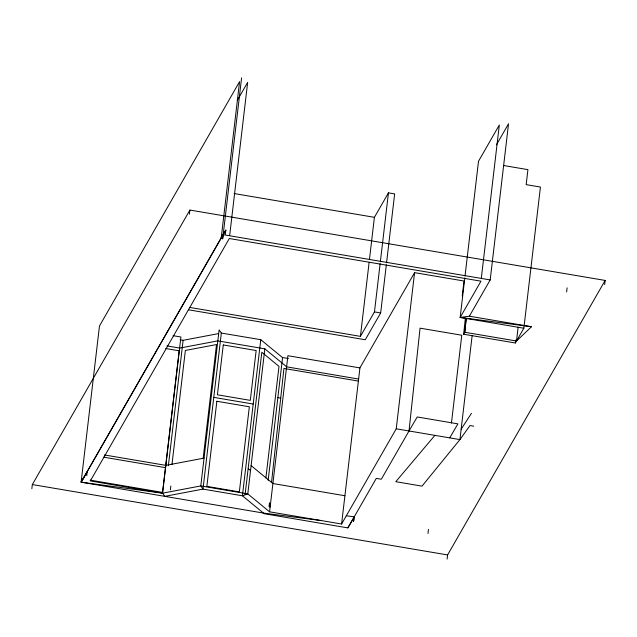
<?xml version="1.0" encoding="UTF-8"?>
<svg xmlns="http://www.w3.org/2000/svg" width="637" height="637" viewBox="0 0 637 637"><rect width="100%" height="100%" fill="white"/><g stroke="black" fill="none" stroke-linecap="round" stroke-linejoin="round"><path stroke-width="0.96" d="M466.125 318.412L464.763 332.259L463.632 334.234L515.373 343.001L523.845 328.238L540.431 187.047L526.17 184.634L527.93 169.641L503.7 165.532M173.113 335.675L180.916 336.997L162.57 493.173L164.776 496.35L202.996 489.105L242.426 495.785L264.22 513.717L347.874 527.89L376.284 478.387L381.308 479.239L409.01 430.97L420.062 328.159L461.769 335.229L451.45 423.064M463.632 334.234L465.344 318.404M466.268 318.412L464.763 332.259L516.503 341.026L531.513 326.725L469.373 316.199L460.161 317.441L464.803 277.947M271.537 482.392L283.943 368.449L358.543 381.093M31.85 488.698L32.336 484.558L189.89 210.059L605.15 280.431L604.664 284.572M86.736 475.688L87.189 471.842L81.122 482.177L263.439 513.072L320.793 520.501M189.404 214.191L189.89 210.059M168.367 465.735L183.106 340.317L218.459 333.613M171.974 464.477L185.367 350.454L216.524 344.553L203.131 458.568M170.382 489.861L170.835 486.015M225.379 234.129L225.864 229.997L81.122 482.177L221.222 237.8L239.576 81.632L99.468 326.001L81.122 482.177L162.57 493.173L200.79 485.927L247.785 493.89L269.578 511.822L341.591 524.02L396.238 428.812L414.583 272.636L464.007 281.013L462.247 295.998M222.552 238.779L223.181 234.671L490.195 279.922L508.541 123.753L496.438 144.838M222.695 238.811L241.59 77.929M229.662 235.555L247.666 82.34L237.275 100.455M221.334 333L202.996 489.105L200.79 485.927L219.12 329.894L221.326 333.071L260.764 339.688L282.557 357.612M260.764 339.688L242.426 495.785L247.785 493.89L264.833 348.837L217.83 340.875L179.61 348.12M245.11 494.519L261.823 352.237L278.998 366.371L265.892 477.909M268.153 480.266L282.565 357.54L288.402 358.527M269.053 506.59L269.499 502.736M269.833 507.227L270.279 503.381M269.578 511.822L287.916 355.717L359.929 367.915M189.762 307.432L360.423 336.36L369.094 262.571M369.436 259.625L374.405 217.321L388.451 192.852L394.653 193.903L386.563 262.77M341.591 524.02L359.937 367.844L414.583 272.636M360.423 336.36L374.468 311.891L380.13 263.686M380.361 261.719L388.451 192.852M353.479 521.408L353.933 517.555L347.874 527.89M353.75 520.939L354.236 516.806L346.321 515.779M188.417 309.773L365.28 339.752L380.663 312.942L386.333 264.737M427.984 533.519L428.462 529.387M465.034 275.972L478.506 161.265L499.328 124.995L481.325 278.202M472.121 335.818L459.93 439.602L422.005 486.135L395.8 481.691L434.896 435.358M447.11 559.071L447.596 554.938L605.15 280.431M515.373 343.001L515.723 340.039M516.503 341.026L518.128 327.203M566.627 291.961L567.113 287.828M204.063 458.114L165.843 465.36L165.461 467.646L103.632 457.167M225.832 230.283L221.222 237.8L222.345 236.136M523.845 328.238L460.161 317.441L480.975 281.172L229.32 238.517L90.335 480.927L162.57 493.173M469.373 316.199L490.195 279.922M409.01 430.97L417.219 416.964L457.915 423.86L449.722 437.874M221.222 237.8L223.181 234.671M461.148 429.203L471.42 413.357M248.303 468.545L250.381 470.56M460.161 317.441L531.513 326.725M234.153 193.552L374.405 217.321M374.468 311.891L380.663 312.942M180.183 339.824L183.106 340.317M166.926 345.907L179.618 348.057M286.61 366.84L358.623 379.047M165.739 348.511L179.188 350.796L162.554 492.393L90.048 480.107M473.729 426.177L469.987 425.548L459.93 439.602L396.238 428.812M277.859 397.639L280.71 398.125M213.769 397.369L253.208 404.049M104.341 454.937L165.843 465.36M344.912 495.737L272.907 483.531L251.113 465.607M32.336 484.558L447.596 554.938M264.833 348.837L286.618 366.761M223.268 344.951L217.416 394.797L250.301 400.37L256.154 350.525L223.268 344.951M216.859 401.27L206.858 486.381L239.345 491.883L249.338 406.78L216.859 401.27"/></g></svg>
